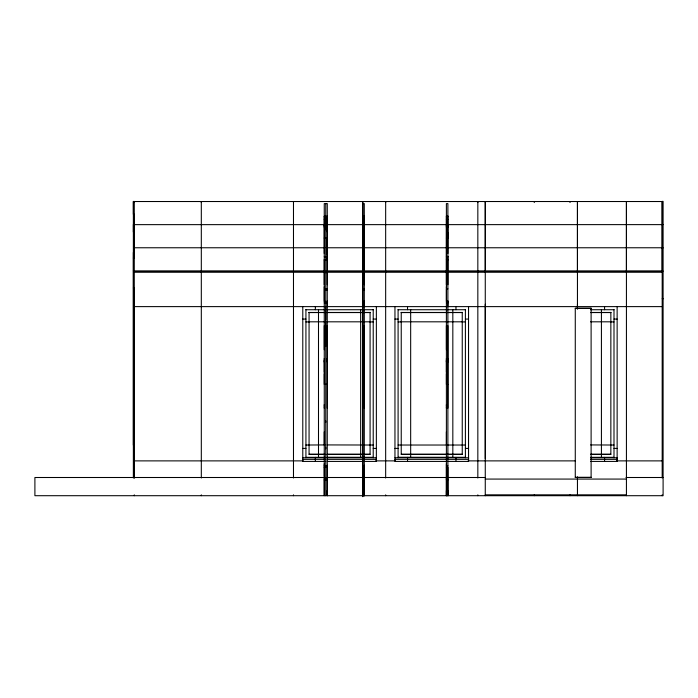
<?xml version="1.0" encoding="UTF-8"?>
<svg xmlns="http://www.w3.org/2000/svg" width="698" height="698" viewBox="0 0 698 698"><rect width="100%" height="100%" fill="white"/><g stroke="black" fill="none" stroke-linecap="round" stroke-linejoin="round"><path stroke-width="1.05" d="M133.362 477.982L133.362 252.432M133.362 232.033L133.362 224.424M133.362 287.986L134.278 287.986L134.278 477.982L134.278 201.452L133.362 201.452L133.362 214.277L134.278 214.277L134.278 258.042L133.362 258.042M324.256 479.238L324.256 495.702L324.265 373.744M324.256 478.496L324.256 477.833M324.256 476.341L324.256 463.769M324.265 444.565L324.265 431.888M324.256 408.19L324.256 406.698M324.256 406.123L324.256 404.631M324.265 349.707L324.265 325.669M324.256 288.239L324.256 286.747M324.256 284.714L324.256 259.612L325.765 259.612M324.256 253.496L324.265 203.598L327.275 203.598L327.275 253.339M325.765 479.901L325.765 465.836M325.765 448.797L325.765 447.305M325.765 422.377L325.765 420.885M325.765 346.33L325.765 321.412M325.765 319.92L325.765 307.216M325.765 288.815L325.765 290.307L327.266 290.307M325.765 256.733L327.266 257.073M325.765 220.411L325.765 229.712M325.765 219.416L325.765 203.598M327.266 258.949L327.266 248.034M325.765 216.197L324.256 216.537L327.266 216.197L327.266 219.076L325.765 219.076M327.266 490.633L327.275 495.702L327.266 478.409L325.765 478.409L325.765 495.702M327.266 477.833L327.266 465.261M327.266 408.19L327.275 325.669M327.266 305.724L327.266 300.812M327.266 284.714L327.275 256.227M364.286 490.633L364.286 495.702L364.286 478.409L362.777 478.409L362.777 479.901L364.286 479.901M364.286 477.833L364.286 465.261M364.286 408.19L364.286 325.669M364.286 305.724L364.286 300.812M364.286 284.714L364.286 203.598L362.786 203.598M376.362 460.881L376.362 457.766L327.196 457.766M446.388 490.633L446.388 495.702L446.388 463.769M446.388 478.496L446.388 477.833M446.388 444.565L446.388 431.888M446.388 408.19L446.388 406.698M446.388 406.123L446.388 404.631M446.388 349.707L446.388 325.669M446.388 288.239L446.388 286.747M446.38 284.714L446.388 203.598L447.889 203.598L447.889 253.496M447.889 490.633L447.889 495.702L447.889 467.328L446.388 467.328M447.889 408.19L447.889 406.698M447.889 406.123L447.889 325.669M447.889 305.724L447.889 300.812M447.889 284.714L447.889 256.227M468.541 460.881L468.541 457.766L394.955 457.766M485.267 458.699L485.276 304.232M485.267 271.906L485.267 201.521L485.267 202.533M577.447 308.778L577.447 304.232M577.447 271.906L577.447 201.521L577.447 202.533M617.137 460.881L617.137 457.766L590.569 457.766M626.429 271.906L626.429 201.521L626.429 202.533M327.266 231.954L327.266 227.016M446.388 216.197L447.889 216.197L446.388 216.197L446.388 372.235M362.786 216.197L364.286 216.197L364.286 495.702M362.786 219.076L364.286 219.076M324.256 219.416L327.266 219.416M362.786 219.416L364.286 219.416M446.388 219.416L447.889 219.416M134.278 224.643L324.936 224.643M327.1 224.643L663.1 224.625M324.256 238.07L327.266 238.07L327.275 254.849M362.786 238.07L364.286 238.07M446.388 238.07L447.889 238.07L447.889 232.617M134.278 247.764L324.936 247.764M327.1 247.764L662.184 247.764M662.184 247.877L663.1 247.877M324.256 256.733L327.266 256.733M362.786 256.733L364.286 256.733M446.388 256.733L447.889 256.733M362.786 257.073L364.286 257.073M447.889 259.612L446.388 259.612L447.889 259.953M324.256 259.953L327.266 259.953M362.786 259.953L364.286 259.953M133.362 270.876L324.936 270.885M327.1 270.885L662.184 270.885L662.184 201.521L134.278 201.521L134.278 202.533M662.184 271.121L663.1 271.121M134.278 271.819L324.936 271.819M327.1 271.819L662.184 271.819M134.278 271.906L324.936 271.906M327.1 271.906L662.184 271.906M324.256 272.552L327.266 272.552M362.777 272.552L364.286 272.552M446.38 272.552L447.889 272.552M327.266 288.815L324.256 288.815L324.256 301.388L325.765 301.388M362.777 288.815L364.286 288.815M447.889 288.815L446.388 288.815L446.388 301.388L447.889 301.388M362.777 290.307L364.286 290.307M662.184 298.788L663.1 298.788M324.256 302.88L327.266 302.88M362.777 302.88L364.286 302.88M446.388 302.88L447.889 302.88M134.278 306.614L325.041 306.614M326.585 306.614L662.184 306.614M575.274 308.403L591.11 308.403M305.925 309.729L325.041 309.729M327.196 309.729L373.221 309.729M398.096 309.729L465.4 309.729M590.569 309.729L613.996 309.729M309.066 312.468L324.98 312.468M327.144 312.468L370.08 312.468M401.237 312.468L462.25 312.468M590.613 312.468L610.855 312.468M309.066 312.564L324.98 312.564M327.144 312.564L370.08 312.564M401.237 312.564L462.25 312.564M590.613 312.564L610.855 312.564M302.784 319.073L305.925 319.073M373.221 319.073L376.362 319.073M394.955 319.073L398.096 319.073M465.4 319.073L468.541 319.073M613.996 319.073L617.137 319.073M309.066 321.813L324.98 321.813M327.144 321.813L370.08 321.813M401.237 321.813L462.25 321.813M590.613 321.813L610.855 321.813M305.925 321.918L309.066 321.918M370.08 321.918L373.221 321.918M398.096 321.918L401.237 321.918M462.25 321.918L465.4 321.918M610.855 321.918L613.996 321.918M327.266 384.354L324.256 384.354L324.256 358.458M362.777 384.354L364.286 384.354M447.889 384.354L446.388 384.354L446.388 358.458M305.925 445.027L324.98 444.923M327.144 444.923L373.221 445.027M398.096 445.027L465.4 445.027M590.613 444.923L613.996 445.027M302.784 448.413L305.925 448.413M373.221 448.413L376.362 448.413M394.955 448.413L398.096 448.413M465.4 448.413L468.541 448.413M613.996 448.413L617.137 448.413M309.066 454.276L324.98 454.276M327.144 454.276L370.08 454.276M401.237 454.276L462.25 454.276M590.613 454.276L610.855 454.276M324.98 454.372L309.066 454.372L309.066 312.364M327.144 454.372L370.08 454.372L370.08 312.364M590.613 454.372L610.855 454.372L610.855 312.364M305.925 457.356L325.041 457.356M327.144 457.286L373.221 457.356M398.096 457.286L465.4 457.356M590.569 457.356L613.996 457.356M305.925 457.487L324.98 457.487M327.144 457.487L373.221 457.487M398.096 457.487L465.4 457.487M590.613 457.487L613.996 457.487M302.784 457.766L325.041 457.766M302.784 459.345L325.041 459.345M327.196 459.345L376.362 459.345M394.955 459.345L468.541 459.345M590.569 459.345L617.137 459.345M134.278 460.881L303.246 460.881M375.899 460.881L395.417 460.881M468.079 460.881L575.274 460.881M616.674 460.881L662.184 460.881M325.041 461.422L302.784 461.422L302.784 306.614M327.196 461.422L376.362 461.422L376.362 306.614M590.569 461.422L617.137 461.422L617.137 306.614M324.256 465.836L327.266 465.836M362.777 465.836L364.286 465.836M446.388 465.836L447.889 465.836M324.256 467.328L325.765 467.328L325.765 216.537M575.274 477.31L591.11 477.31M325.146 477.502L34.9 477.502L34.9 495.702L663.1 495.702L663.1 201.382L662.184 201.382L662.184 477.999M327.188 477.502L485.398 477.502M626.019 477.502L663.1 477.502M485.267 479.072L626.429 479.072M324.256 479.901L327.266 479.901M447.889 479.901L446.388 479.901L446.388 479.238M485.267 494.838L626.429 494.838M447.889 224.782L447.889 225.733M447.889 226.248L447.889 227.199M447.889 358.458L447.889 359.95M447.889 360.526L447.889 362.018M446.388 224.782L446.388 225.733M446.388 226.248L446.388 227.199M446.388 360.526L446.388 362.018M364.286 224.782L364.286 225.733M364.286 226.248L364.286 227.199M364.286 248.034L364.286 253.496M364.286 358.458L364.286 359.95M364.286 360.526L364.286 362.018M362.786 224.782L362.786 225.733M362.786 226.248L362.786 227.199M362.786 325.669L362.786 327.179M362.777 358.458L362.786 359.95M362.777 360.526L362.786 362.018M362.777 479.238L362.777 479.901M362.786 490.633L362.786 495.702M327.266 224.782L327.266 225.733M327.266 226.248L327.266 227.199M327.266 358.458L327.266 359.95M327.266 360.526L327.266 362.018M324.256 224.782L324.256 225.733M324.256 226.248L324.256 227.199M324.256 360.526L324.256 362.018M662.184 494.838L662.184 495.702M626.429 202.734L626.429 495.702M613.996 309.45L613.996 457.766M604.564 306.614L604.564 309.729M604.564 457.356L604.564 461.422M601.423 309.45L601.423 457.487M577.447 202.734L577.447 309.074M577.447 476.813L577.447 495.702M570.013 201.521L570.013 202.533M570.013 494.838L570.013 495.702M534.258 201.521L534.258 202.533M534.258 494.838L534.258 495.702M485.267 202.734L485.267 495.702M477.833 202.533L477.833 201.521L477.833 477.999M477.833 494.838L477.833 495.702M468.541 306.614L468.541 461.422L394.955 461.422L394.955 306.614M465.4 309.45L465.4 457.766M462.25 312.364L462.25 454.372L401.237 454.372L401.237 312.364M455.969 306.614L455.969 309.729M455.969 457.356L455.969 461.422M452.828 309.45L452.828 457.487M447.889 216.197L447.889 495.702M446.388 373.744L446.388 495.702M410.668 309.45L410.668 457.487M407.527 306.614L407.527 309.729M407.527 457.356L407.527 461.422M398.096 309.45L398.096 457.766M385.662 202.533L385.662 201.521L385.662 477.999M385.662 494.838L385.662 495.702M373.221 309.45L373.221 457.766M360.657 309.45L360.657 457.487M327.266 216.197L327.275 495.702M324.256 216.197L324.265 372.235M318.497 309.45L318.497 457.487M315.348 306.614L315.348 309.729M315.348 457.356L315.348 461.422M305.925 309.45L305.925 457.766M293.483 202.533L293.483 201.521L293.483 477.999M293.483 494.838L293.483 495.702M201.312 202.533L201.312 201.521L201.312 477.999M201.312 494.838L201.312 495.702M134.278 494.838L134.278 495.702M133.362 201.452L133.362 445.158M362.786 202.368L362.786 496.618L362.786 202.368M591.11 308.211L575.274 308.211L575.274 477.502L591.11 477.502L591.11 308.211"/></g></svg>
